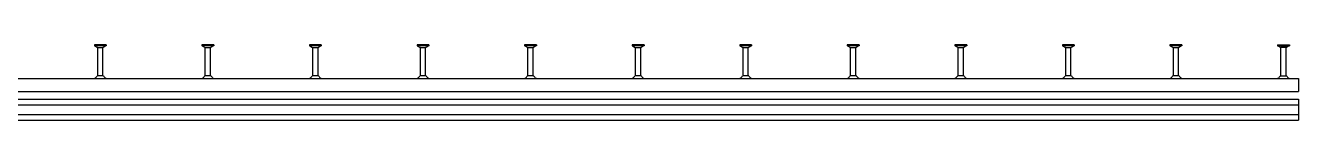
# Model space of a CAD drawing. Header units: millimetres. Extents: x 6357 to 12496, y -479 to 2742.
# Drawn here: x 9537 to 12496, y -479 to -303 of the extents above; entities that cross this region are included whole.
import ezdxf

# ---------------------------------------------------------------- set-up
doc = ezdxf.new("R2010")
doc.units = ezdxf.units.MM
doc.header["$LTSCALE"] = 10
doc.layers.add('HALFEN', color=2, linetype='CONTINUOUS')

msp = doc.modelspace()

# ---------------------------------------------------------------- linework, layer by layer
at = {"layer": 'HALFEN'}
for p, q in [((9724.7, -303.3), (9697.2, -303.3)), ((9697.2, -303.3), (9697.2, -306)), ((9724.7, -306), (9697.2, -306)), ((9697.7, -306), (9704.5, -309.5)), ((9705, -376), (9705, -310.2)), ((9705.6, -309.8), (9716.3, -309.8)), ((9705.9, -303.3), (9705.9, -306)), ((9716, -303.3), (9716, -306)), ((9717, -376), (9717, -310.2)), ((9724.2, -306), (9717.4, -309.5)), ((9724.7, -303.3), (9724.7, -306)), ((9974.7, -303.3), (9947.2, -303.3)), ((9947.2, -303.3), (9947.2, -306)), ((9974.7, -306), (9947.2, -306)), ((9947.7, -306), (9954.5, -309.5)), ((9955, -376), (9955, -310.2)), ((9955.6, -309.8), (9966.3, -309.8)), ((9955.9, -303.3), (9955.9, -306)), ((9966, -303.3), (9966, -306)), ((9967, -376), (9967, -310.2)), ((9974.2, -306), (9967.4, -309.5)), ((9974.7, -303.3), (9974.7, -306)), ((10224.7, -303.3), (10197.2, -303.3)), ((10197.2, -303.3), (10197.2, -306)), ((10224.7, -306), (10197.2, -306)), ((10197.7, -306), (10204.5, -309.5)), ((10205, -376), (10205, -310.2)), ((10205.6, -309.8), (10216.3, -309.8)), ((10205.9, -303.3), (10205.9, -306)), ((10216, -303.3), (10216, -306)), ((10217, -376), (10217, -310.2)), ((10224.2, -306), (10217.4, -309.5)), ((10224.7, -303.3), (10224.7, -306)), ((10474.7, -303.3), (10447.2, -303.3)), ((10447.2, -303.3), (10447.2, -306)), ((10474.7, -306), (10447.2, -306)), ((10447.7, -306), (10454.5, -309.5)), ((10455, -376), (10455, -310.2)), ((10455.6, -309.8), (10466.3, -309.8)), ((10455.9, -303.3), (10455.9, -306)), ((10466, -303.3), (10466, -306)), ((10467, -376), (10467, -310.2)), ((10474.2, -306), (10467.4, -309.5)), ((10474.7, -303.3), (10474.7, -306)), ((10724.7, -303.3), (10697.2, -303.3)), ((10697.2, -303.3), (10697.2, -306)), ((10724.7, -306), (10697.2, -306)), ((10697.7, -306), (10704.5, -309.5)), ((10705, -376), (10705, -310.2)), ((10705.6, -309.8), (10716.3, -309.8)), ((10705.9, -303.3), (10705.9, -306)), ((10716, -303.3), (10716, -306)), ((10717, -376), (10717, -310.2)), ((10724.2, -306), (10717.4, -309.5)), ((10724.7, -303.3), (10724.7, -306)), ((10974.7, -303.3), (10947.2, -303.3)), ((10947.2, -303.3), (10947.2, -306)), ((10974.7, -306), (10947.2, -306)), ((10947.7, -306), (10954.5, -309.5)), ((10955, -376), (10955, -310.2)), ((10955.6, -309.8), (10966.3, -309.8)), ((10955.9, -303.3), (10955.9, -306)), ((10966, -303.3), (10966, -306)), ((10967, -376), (10967, -310.2)), ((10974.2, -306), (10967.4, -309.5)), ((10974.7, -303.3), (10974.7, -306)), ((11224.7, -303.3), (11197.2, -303.3)), ((11197.2, -303.3), (11197.2, -306)), ((11224.7, -306), (11197.2, -306)), ((11197.7, -306), (11204.5, -309.5)), ((11205, -376), (11205, -310.2)), ((11205.6, -309.8), (11216.3, -309.8)), ((11205.9, -303.3), (11205.9, -306)), ((11216, -303.3), (11216, -306)), ((11217, -376), (11217, -310.2)), ((11224.2, -306), (11217.4, -309.5)), ((11224.7, -303.3), (11224.7, -306)), ((11474.7, -303.3), (11447.2, -303.3)), ((11447.2, -303.3), (11447.2, -306)), ((11474.7, -306), (11447.2, -306)), ((11447.7, -306), (11454.5, -309.5)), ((11455, -376), (11455, -310.2)), ((11455.6, -309.8), (11466.3, -309.8)), ((11455.9, -303.3), (11455.9, -306)), ((11466, -303.3), (11466, -306)), ((11467, -376), (11467, -310.2)), ((11474.2, -306), (11467.4, -309.5)), ((11474.7, -303.3), (11474.7, -306)), ((11724.7, -303.3), (11697.2, -303.3)), ((11697.2, -303.3), (11697.2, -306)), ((11724.7, -306), (11697.2, -306)), ((11697.7, -306), (11704.5, -309.5)), ((11705, -376), (11705, -310.2)), ((11705.6, -309.8), (11716.3, -309.8)), ((11705.9, -303.3), (11705.9, -306)), ((11716, -303.3), (11716, -306)), ((11717, -376), (11717, -310.2)), ((11724.2, -306), (11717.4, -309.5)), ((11724.7, -303.3), (11724.7, -306)), ((11974.7, -303.3), (11947.2, -303.3)), ((11947.2, -303.3), (11947.2, -306)), ((11974.7, -306), (11947.2, -306)), ((11947.7, -306), (11954.5, -309.5)), ((11955, -376), (11955, -310.2)), ((11955.6, -309.8), (11966.3, -309.8)), ((11955.9, -303.3), (11955.9, -306)), ((11966, -303.3), (11966, -306)), ((11967, -376), (11967, -310.2)), ((11974.2, -306), (11967.4, -309.5)), ((11974.7, -303.3), (11974.7, -306)), ((12224.7, -303.3), (12197.2, -303.3)), ((12197.2, -303.3), (12197.2, -306)), ((12224.7, -306), (12197.2, -306)), ((12197.7, -306), (12204.5, -309.5)), ((12205, -376), (12205, -310.2)), ((12205.6, -309.8), (12216.3, -309.8)), ((12205.9, -303.3), (12205.9, -306)), ((12216, -303.3), (12216, -306)), ((12217, -376), (12217, -310.2)), ((12224.2, -306), (12217.4, -309.5)), ((12224.7, -303.3), (12224.7, -306)), ((12447.2, -303.3), (12474.7, -303.3)), ((12447.2, -303.3), (12447.2, -306)), ((12447.2, -306), (12474.7, -306)), ((12447.7, -306), (12454.5, -309.5)), ((12455, -376), (12455, -310.2)), ((12466.3, -309.8), (12455.7, -309.8)), ((12455.9, -303.3), (12455.9, -306)), ((12466, -303.3), (12466, -306)), ((12467, -376), (12467, -310.2)), ((12474.2, -306), (12467.4, -309.5)), ((12474.7, -303.3), (12474.7, -306)), ((6426, -382), (12496, -382)), ((9718.2, -376), (9703.8, -376)), ((9968.2, -376), (9953.8, -376)), ((10218.2, -376), (10203.8, -376)), ((10468.2, -376), (10453.8, -376)), ((10718.2, -376), (10703.8, -376)), ((10968.2, -376), (10953.8, -376)), ((11218.2, -376), (11203.8, -376)), ((11468.2, -376), (11453.8, -376)), ((11718.2, -376), (11703.8, -376)), ((11968.2, -376), (11953.8, -376)), ((12218.2, -376), (12203.8, -376)), ((12453.8, -376), (12468.2, -376)), ((12496, -382), (12496, -412)), ((6426, -412), (12496, -412)), ((6426, -430.4), (12496, -430.4)), ((6426, -443.6), (12496, -443.6)), ((12496, -430.4), (12496, -479.4)), ((6426, -466.1), (12496, -466.1)), ((6426, -479.4), (12496, -479.4))]:
    msp.add_line(p, q, dxfattribs=at)
for centre, radius, start, end in [((9704.2, -310.2), 0.8, 0, 62.3005), ((9717.8, -310.2), 0.8, 117.6995, 180), ((9954.2, -310.2), 0.8, 0, 62.3005), ((9967.8, -310.2), 0.8, 117.6995, 180), ((10204.2, -310.2), 0.8, 0, 62.3005), ((10217.8, -310.2), 0.8, 117.6995, 180), ((10454.2, -310.2), 0.8, 0, 62.3005), ((10467.8, -310.2), 0.8, 117.6995, 180), ((10704.2, -310.2), 0.8, 0, 62.3005), ((10717.8, -310.2), 0.8, 117.6995, 180), ((10954.2, -310.2), 0.8, 0, 62.3005), ((10967.8, -310.2), 0.8, 117.6995, 180), ((11204.2, -310.2), 0.8, 0, 62.3005), ((11217.8, -310.2), 0.8, 117.6995, 180), ((11454.2, -310.2), 0.8, 0, 62.3005), ((11467.8, -310.2), 0.8, 117.6995, 180), ((11704.2, -310.2), 0.8, 0, 62.3005), ((11717.8, -310.2), 0.8, 117.6995, 180), ((11954.2, -310.2), 0.8, 0, 62.3005), ((11967.8, -310.2), 0.8, 117.6995, 180), ((12204.2, -310.2), 0.8, 0, 62.3005), ((12217.8, -310.2), 0.8, 117.6995, 180), ((12454.2, -310.2), 0.8, 0, 62.3005), ((12467.8, -310.2), 0.8, 117.6995, 180), ((9694.2, -373.2), 9, 283.5362, 296.8414), ((9689.3, -366.4), 17.3, 301.0756, 326.5383), ((9732.6, -366.4), 17.3, 213.4617, 238.9244), ((9727.7, -373.2), 9, 243.1586, 256.4638), ((9944.2, -373.2), 9, 283.5362, 296.8414), ((9939.3, -366.4), 17.3, 301.0756, 326.5383), ((9982.6, -366.4), 17.3, 213.4617, 238.9244), ((9977.7, -373.2), 9, 243.1586, 256.4638), ((10194.2, -373.2), 9, 283.5362, 296.8414), ((10189.3, -366.4), 17.3, 301.0756, 326.5383), ((10232.6, -366.4), 17.3, 213.4617, 238.9244), ((10227.7, -373.2), 9, 243.1586, 256.4638), ((10444.2, -373.2), 9, 283.5362, 296.8414), ((10439.3, -366.4), 17.3, 301.0756, 326.5383), ((10482.6, -366.4), 17.3, 213.4617, 238.9244), ((10477.7, -373.2), 9, 243.1586, 256.4638), ((10694.2, -373.2), 9, 283.5362, 296.8414), ((10689.3, -366.4), 17.3, 301.0756, 326.5383), ((10732.6, -366.4), 17.3, 213.4617, 238.9244), ((10727.7, -373.2), 9, 243.1586, 256.4638), ((10944.2, -373.2), 9, 283.5362, 296.8414), ((10939.3, -366.4), 17.3, 301.0756, 326.5383), ((10982.6, -366.4), 17.3, 213.4617, 238.9244), ((10977.7, -373.2), 9, 243.1586, 256.4638), ((11194.2, -373.2), 9, 283.5362, 296.8414), ((11189.3, -366.4), 17.3, 301.0756, 326.5383), ((11232.6, -366.4), 17.3, 213.4617, 238.9244), ((11227.7, -373.2), 9, 243.1586, 256.4638), ((11444.2, -373.2), 9, 283.5362, 296.8414), ((11439.3, -366.4), 17.3, 301.0756, 326.5383), ((11482.6, -366.4), 17.3, 213.4617, 238.9244), ((11477.7, -373.2), 9, 243.1586, 256.4638), ((11694.2, -373.2), 9, 283.5362, 296.8414), ((11689.3, -366.4), 17.3, 301.0756, 326.5383), ((11732.6, -366.4), 17.3, 213.4617, 238.9244), ((11727.7, -373.2), 9, 243.1586, 256.4638), ((11944.2, -373.2), 9, 283.5362, 296.8414), ((11939.3, -366.4), 17.3, 301.0756, 326.5383), ((11982.6, -366.4), 17.3, 213.4617, 238.9244), ((11977.7, -373.2), 9, 243.1586, 256.4638), ((12194.2, -373.2), 9, 283.5362, 296.8414), ((12189.3, -366.4), 17.3, 301.0756, 326.5383), ((12232.6, -366.4), 17.3, 213.4617, 238.9244), ((12227.7, -373.2), 9, 243.1586, 256.4638), ((12444.2, -373.2), 9, 283.5362, 296.8414), ((12439.3, -366.4), 17.3, 301.0756, 326.5383), ((12482.6, -366.4), 17.3, 213.4617, 238.9244), ((12477.7, -373.2), 9, 243.1586, 256.4638)]:
    msp.add_arc(centre, radius, start, end, dxfattribs=at)

doc.saveas('drawing.dxf')
